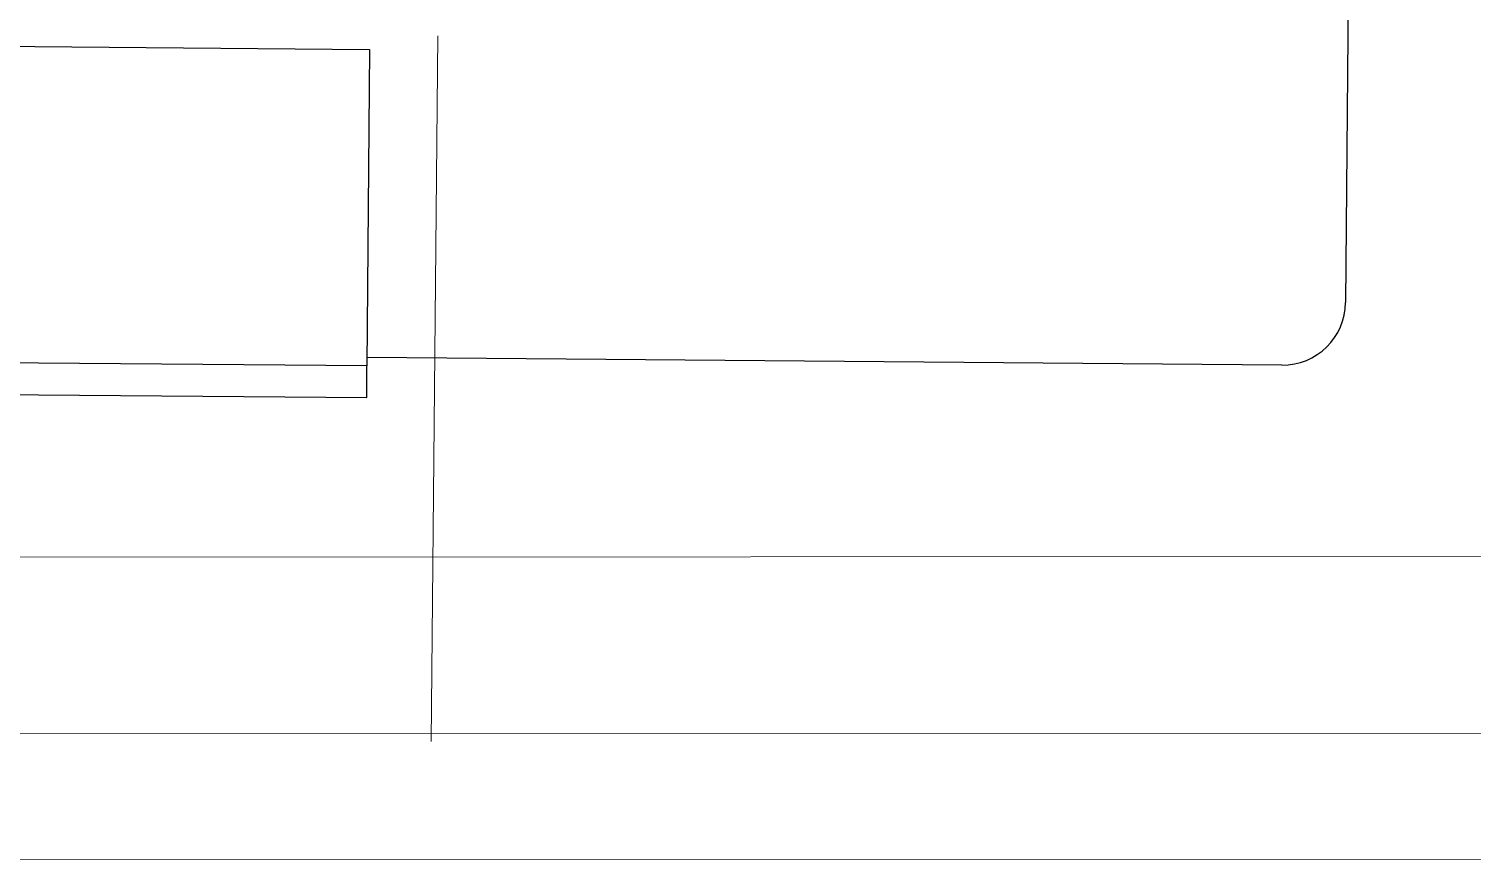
# Paper-space layout 'office1 floor1' of a CAD drawing. Header units: inches. Extents: x 0.3 to 10.8, y 1.4 to 4.2.
# Drawn here: x 1.018 to 1.2073, y 1.9872 to 2.0965 of the extents above; entities that cross this region are included whole.
import ezdxf

# ---------------------------------------------------------------- set-up
doc = ezdxf.new("R2010")
doc.units = ezdxf.units.IN
doc.header["$MEASUREMENT"] = 0
doc.layers.get('0').update_dxf_attribs({"lineweight": 0})
doc.layers.add('WALL 1 100', color=250, linetype='Continuous', lineweight=9)
doc.layers.add('провода', color=1, linetype='Continuous', lineweight=5)

psp = doc.layouts.new('office1 floor1')

# ---------------------------------------------------------------- linework, layer by layer
at = {"color": 7, "linetype": 'ByBlock', "lineweight": -2}
for p, q in [((1.19116, 2.11857), (1.19067, 2.06065)), ((0.85511, 2.09557), (1.06266, 2.09383)), ((1.06266, 2.09383), (1.06231, 2.05232)), ((1.06231, 2.05232), (0.85476, 2.05406)), ((1.06227, 2.04817), (1.06231, 2.05232)), ((1.1823, 2.05242), (1.06232, 2.05343)), ((0.85472, 2.04991), (1.06227, 2.04817))]:
    psp.add_line(p, q, dxfattribs=at)
psp.add_arc((1.18237, 2.06072), 0.0083, 269.5193, 359.5193, dxfattribs=at)
at = {"layer": 'WALL 1 100', "color": 0}
for p, q in [((0.31925, 2.0269), (5.31794, 2.02918)), ((0.27958, 1.98723), (5.31822, 1.98941))]:
    psp.add_line(p, q, dxfattribs=at)
at = {"layer": 'провода', "color": 1}
for p, q in [((1.07071, 2.00303), (1.0716, 2.09563)), ((3.73975, 2.00469), (0.29502, 2.00388))]:
    psp.add_line(p, q, dxfattribs=at)

doc.saveas('drawing.dxf')
